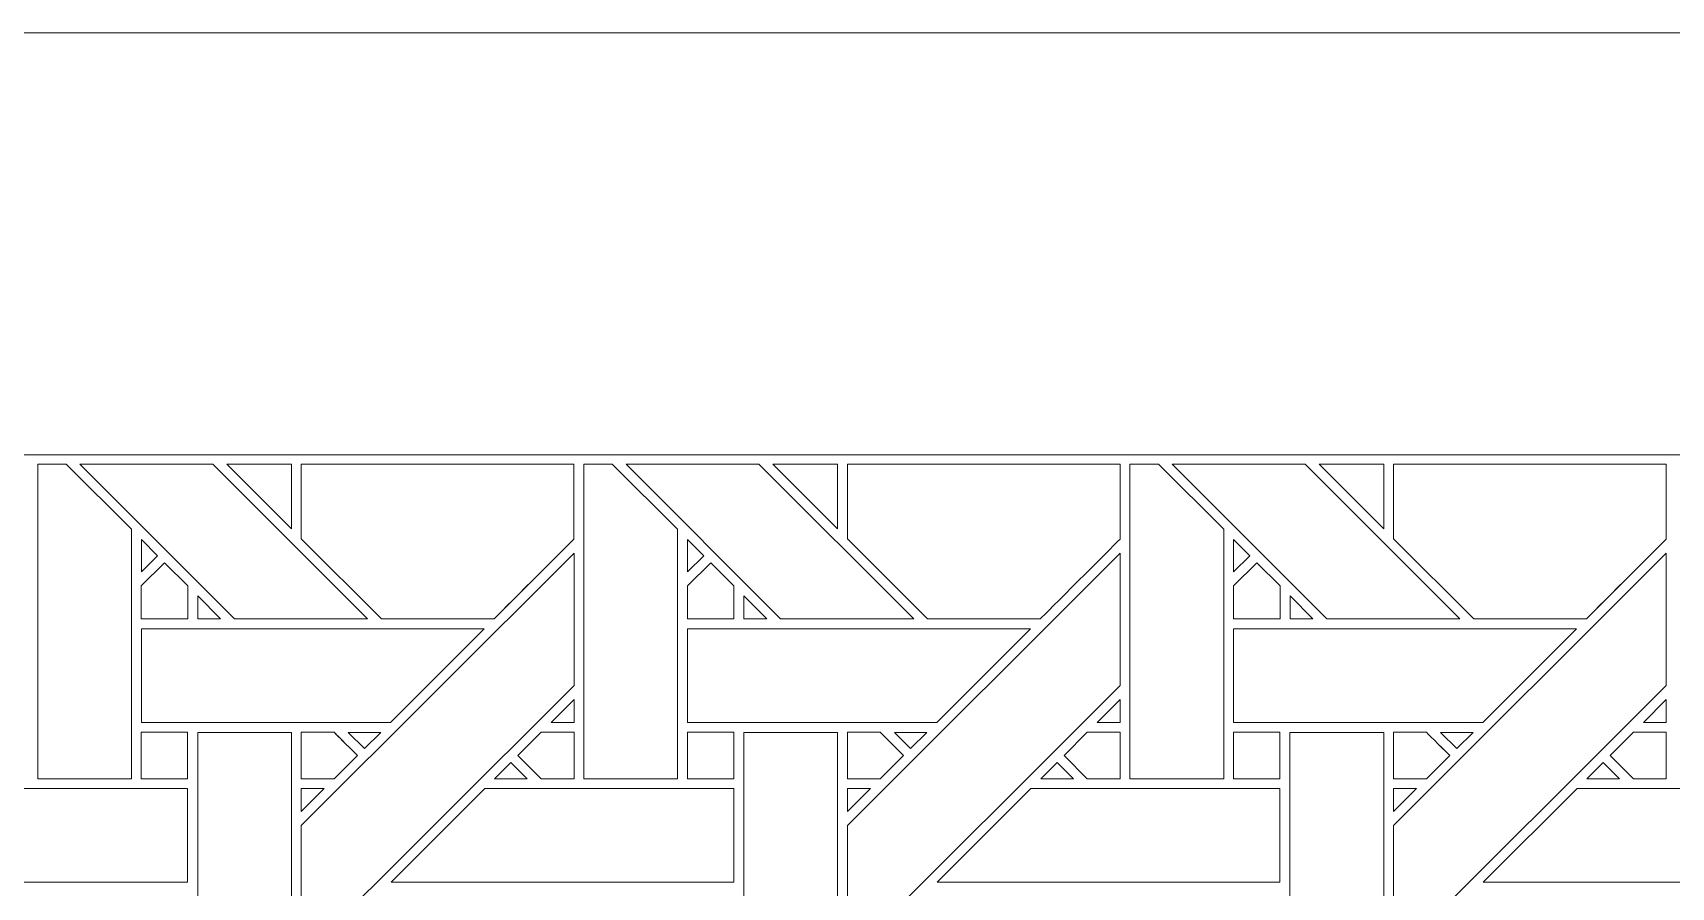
# Model space of a CAD drawing. Header units: inches. Extents: x 6.4 to 18.4, y 3.1 to 15.1.
# Drawn here: x 9.308 to 12.154, y 13.61 to 15.095 of the extents above; entities that cross this region are included whole.
import ezdxf

# ---------------------------------------------------------------- set-up
doc = ezdxf.new("R2010")
doc.units = ezdxf.units.IN
doc.header["$MEASUREMENT"] = 0
doc.layers.add('Design', color=7, linetype='Continuous', lineweight=0)

msp = doc.modelspace()

# ---------------------------------------------------------------- linework, layer by layer
at = {"layer": 'Design'}
for points, knots in [([(18.3821, 15.0948), (18.3821, 15.0948), (6.3829, 15.0948), (6.3829, 15.0948), (6.3829, 15.0948), (6.3829, 3.0948), (6.3829, 3.0948), (6.3829, 3.0948), (18.3829, 3.0948), (18.3829, 3.0948), (18.3829, 3.0948), (18.3829, 15.0948), (18.3829, 15.0948), (18.3829, 15.0948), (18.3821, 15.0948), (18.3821, 15.0948)], [0, 0, 0, 0, 1, 1, 1, 2, 2, 2, 3, 3, 3, 4, 4, 4, 5, 5, 5, 5]), ([(17.6485, 14.3611), (17.6485, 14.3611), (7.1165, 14.3611), (7.1165, 14.3611), (7.1165, 14.3611), (7.1165, 3.8284), (7.1165, 3.8284), (7.1165, 3.8284), (17.6492, 3.8284), (17.6492, 3.8284), (17.6492, 3.8284), (17.6492, 14.3611), (17.6492, 14.3611), (17.6492, 14.3611), (17.6485, 14.3611), (17.6485, 14.3611)], [0, 0, 0, 0, 1, 1, 1, 2, 2, 2, 3, 3, 3, 4, 4, 4, 5, 5, 5, 5]), ([(9.3656, 14.3448), (9.3656, 14.3448), (9.4791, 14.2317), (9.4791, 14.2317), (9.4791, 14.2317), (9.4791, 13.798), (9.4791, 13.798), (9.4791, 13.798), (9.3163, 13.798), (9.3163, 13.798), (9.3163, 13.798), (9.3163, 14.3448), (9.3163, 14.3448), (9.3163, 14.3448), (9.3656, 14.3448), (9.3656, 14.3448)], [0, 0, 0, 0, 1, 1, 1, 2, 2, 2, 3, 3, 3, 4, 4, 4, 5, 5, 5, 5]), ([(9.8892, 14.076), (9.8892, 14.076), (9.6582, 14.076), (9.6582, 14.076), (9.6582, 14.076), (9.3895, 14.3448), (9.3895, 14.3448), (9.3895, 14.3448), (9.6205, 14.3448), (9.6205, 14.3448), (9.6205, 14.3448), (9.8892, 14.076), (9.8892, 14.076)], [0, 0, 0, 0, 1, 1, 1, 2, 2, 2, 3, 3, 3, 4, 4, 4, 4]), ([(9.7571, 14.3448), (9.7571, 14.3448), (9.7571, 14.2324), (9.7571, 14.2324), (9.7571, 14.2324), (9.6448, 14.3448), (9.6448, 14.3448), (9.6448, 14.3448), (9.7571, 14.3448), (9.7571, 14.3448)], [0, 0, 0, 0, 1, 1, 1, 2, 2, 2, 3, 3, 3, 3]), ([(10.2478, 14.3448), (10.2478, 14.3448), (10.2478, 14.2148), (10.2478, 14.2148), (10.23, 14.1969), (10.1181, 14.0851), (10.1091, 14.0761), (10.1091, 14.0761), (9.9134, 14.0761), (9.9134, 14.0761), (9.9134, 14.0761), (9.7742, 14.2153), (9.7742, 14.2153), (9.7742, 14.2153), (9.7742, 14.3448), (9.7742, 14.3448), (9.7742, 14.3448), (10.2478, 14.3448), (10.2478, 14.3448)], [0, 0, 0, 0, 1, 1, 1, 2, 2, 2, 3, 3, 3, 4, 4, 4, 5, 5, 5, 6, 6, 6, 6]), ([(10.2478, 14.3448), (10.2478, 14.3448), (10.2478, 14.2148), (10.2478, 14.2148), (10.2298, 14.1966), (10.1179, 14.0849), (10.1091, 14.0761), (10.1091, 14.0761), (9.9134, 14.0761), (9.9134, 14.0761), (9.9134, 14.0761), (9.7742, 14.2153), (9.7742, 14.2153), (9.7742, 14.2153), (9.7742, 14.3448), (9.7742, 14.3448), (9.7742, 14.3448), (10.2478, 14.3448), (10.2478, 14.3448)], [0, 0, 0, 0, 1, 1, 1, 2, 2, 2, 3, 3, 3, 4, 4, 4, 5, 5, 5, 6, 6, 6, 6]), ([(10.3143, 14.3448), (10.3143, 14.3448), (10.4278, 14.2317), (10.4278, 14.2317), (10.4278, 14.2317), (10.4278, 13.798), (10.4278, 13.798), (10.4278, 13.798), (10.265, 13.798), (10.265, 13.798), (10.265, 13.798), (10.265, 14.3448), (10.265, 14.3448), (10.265, 14.3448), (10.3143, 14.3448), (10.3143, 14.3448)], [0, 0, 0, 0, 1, 1, 1, 2, 2, 2, 3, 3, 3, 4, 4, 4, 5, 5, 5, 5]), ([(10.838, 14.076), (10.838, 14.076), (10.6069, 14.076), (10.6069, 14.076), (10.6069, 14.076), (10.3383, 14.3448), (10.3383, 14.3448), (10.3383, 14.3448), (10.5692, 14.3448), (10.5692, 14.3448), (10.5692, 14.3448), (10.838, 14.076), (10.838, 14.076)], [0, 0, 0, 0, 1, 1, 1, 2, 2, 2, 3, 3, 3, 4, 4, 4, 4]), ([(10.7058, 14.3448), (10.7058, 14.3448), (10.7058, 14.2324), (10.7058, 14.2324), (10.7058, 14.2324), (10.5935, 14.3448), (10.5935, 14.3448), (10.5935, 14.3448), (10.7058, 14.3448), (10.7058, 14.3448)], [0, 0, 0, 0, 1, 1, 1, 2, 2, 2, 3, 3, 3, 3]), ([(11.1966, 14.3448), (11.1966, 14.3448), (11.1966, 14.2148), (11.1966, 14.2148), (11.1788, 14.1969), (11.0669, 14.0851), (11.0579, 14.0761), (11.0579, 14.0761), (10.8622, 14.0761), (10.8622, 14.0761), (10.8622, 14.0761), (10.7229, 14.2153), (10.7229, 14.2153), (10.7229, 14.2153), (10.7229, 14.3448), (10.7229, 14.3448), (10.7229, 14.3448), (11.1966, 14.3448), (11.1966, 14.3448)], [0, 0, 0, 0, 1, 1, 1, 2, 2, 2, 3, 3, 3, 4, 4, 4, 5, 5, 5, 6, 6, 6, 6]), ([(11.1966, 14.3448), (11.1966, 14.3448), (11.1966, 14.2148), (11.1966, 14.2148), (11.1787, 14.1968), (11.0668, 14.085), (11.0579, 14.0761), (11.0579, 14.0761), (10.8622, 14.0761), (10.8622, 14.0761), (10.8622, 14.0761), (10.7229, 14.2153), (10.7229, 14.2153), (10.7229, 14.2153), (10.7229, 14.3448), (10.7229, 14.3448), (10.7229, 14.3448), (11.1966, 14.3448), (11.1966, 14.3448)], [0, 0, 0, 0, 1, 1, 1, 2, 2, 2, 3, 3, 3, 4, 4, 4, 5, 5, 5, 6, 6, 6, 6]), ([(11.2631, 14.3448), (11.2631, 14.3448), (11.3765, 14.2317), (11.3765, 14.2317), (11.3765, 14.2317), (11.3765, 13.798), (11.3765, 13.798), (11.3765, 13.798), (11.2137, 13.798), (11.2137, 13.798), (11.2137, 13.798), (11.2137, 14.3448), (11.2137, 14.3448), (11.2137, 14.3448), (11.2631, 14.3448), (11.2631, 14.3448)], [0, 0, 0, 0, 1, 1, 1, 2, 2, 2, 3, 3, 3, 4, 4, 4, 5, 5, 5, 5]), ([(11.7867, 14.076), (11.7867, 14.076), (11.5556, 14.076), (11.5556, 14.076), (11.5556, 14.076), (11.287, 14.3448), (11.287, 14.3448), (11.287, 14.3448), (11.518, 14.3448), (11.518, 14.3448), (11.518, 14.3448), (11.7867, 14.076), (11.7867, 14.076)], [0, 0, 0, 0, 1, 1, 1, 2, 2, 2, 3, 3, 3, 4, 4, 4, 4]), ([(11.6545, 14.3448), (11.6545, 14.3448), (11.6545, 14.2324), (11.6545, 14.2324), (11.6545, 14.2324), (11.5422, 14.3448), (11.5422, 14.3448), (11.5422, 14.3448), (11.6545, 14.3448), (11.6545, 14.3448)], [0, 0, 0, 0, 1, 1, 1, 2, 2, 2, 3, 3, 3, 3]), ([(12.1453, 14.3448), (12.1453, 14.3448), (12.1453, 14.2148), (12.1453, 14.2148), (12.1275, 14.1969), (12.0156, 14.0851), (12.0066, 14.0761), (12.0066, 14.0761), (11.8109, 14.0761), (11.8109, 14.0761), (11.8109, 14.0761), (11.6717, 14.2153), (11.6717, 14.2153), (11.6717, 14.2153), (11.6717, 14.3448), (11.6717, 14.3448), (11.6717, 14.3448), (12.1453, 14.3448), (12.1453, 14.3448)], [0, 0, 0, 0, 1, 1, 1, 2, 2, 2, 3, 3, 3, 4, 4, 4, 5, 5, 5, 6, 6, 6, 6]), ([(12.1453, 14.3448), (12.1453, 14.3448), (12.1453, 14.2148), (12.1453, 14.2148), (12.1272, 14.1966), (12.0154, 14.0849), (12.0066, 14.0761), (12.0066, 14.0761), (11.8109, 14.0761), (11.8109, 14.0761), (11.8109, 14.0761), (11.6717, 14.2153), (11.6717, 14.2153), (11.6717, 14.2153), (11.6717, 14.3448), (11.6717, 14.3448), (11.6717, 14.3448), (12.1453, 14.3448), (12.1453, 14.3448)], [0, 0, 0, 0, 1, 1, 1, 2, 2, 2, 3, 3, 3, 4, 4, 4, 5, 5, 5, 6, 6, 6, 6]), ([(9.4964, 14.1575), (9.4964, 14.1575), (9.4964, 14.2142), (9.4964, 14.2142), (9.4964, 14.2142), (9.5246, 14.1857), (9.5246, 14.1857), (9.5246, 14.1857), (9.4964, 14.1575), (9.4964, 14.1575)], [0, 0, 0, 0, 1, 1, 1, 2, 2, 2, 3, 3, 3, 3]), ([(10.4451, 14.1575), (10.4451, 14.1575), (10.4451, 14.2142), (10.4451, 14.2142), (10.4451, 14.2142), (10.4733, 14.1857), (10.4733, 14.1857), (10.4733, 14.1857), (10.4451, 14.1575), (10.4451, 14.1575)], [0, 0, 0, 0, 1, 1, 1, 2, 2, 2, 3, 3, 3, 3]), ([(11.3938, 14.1575), (11.3938, 14.1575), (11.3938, 14.2142), (11.3938, 14.2142), (11.3938, 14.2142), (11.422, 14.1857), (11.422, 14.1857), (11.422, 14.1857), (11.3938, 14.1575), (11.3938, 14.1575)], [0, 0, 0, 0, 1, 1, 1, 2, 2, 2, 3, 3, 3, 3]), ([(10.2479, 13.9603), (10.2479, 13.9603), (9.7742, 13.4866), (9.7742, 13.4866), (9.7742, 13.4866), (9.7742, 13.7167), (9.7742, 13.7167), (9.7742, 13.7167), (10.2479, 14.1903), (10.2479, 14.1903), (10.2479, 14.1903), (10.2479, 13.9603), (10.2479, 13.9603)], [0, 0, 0, 0, 1, 1, 1, 2, 2, 2, 3, 3, 3, 4, 4, 4, 4]), ([(11.1966, 13.9603), (11.1966, 13.9603), (10.7229, 13.4866), (10.7229, 13.4866), (10.7229, 13.4866), (10.7229, 13.7167), (10.7229, 13.7167), (10.7229, 13.7167), (11.1966, 14.1903), (11.1966, 14.1903), (11.1966, 14.1903), (11.1966, 13.9603), (11.1966, 13.9603)], [0, 0, 0, 0, 1, 1, 1, 2, 2, 2, 3, 3, 3, 4, 4, 4, 4]), ([(12.1453, 13.9603), (12.1453, 13.9603), (11.6717, 13.4866), (11.6717, 13.4866), (11.6717, 13.4866), (11.6717, 13.7167), (11.6717, 13.7167), (11.6717, 13.7167), (12.1453, 14.1903), (12.1453, 14.1903), (12.1453, 14.1903), (12.1453, 13.9603), (12.1453, 13.9603)], [0, 0, 0, 0, 1, 1, 1, 2, 2, 2, 3, 3, 3, 4, 4, 4, 4]), ([(9.4963, 14.0759), (9.4963, 14.0759), (9.4963, 14.1332), (9.4963, 14.1332), (9.4963, 14.1332), (9.5367, 14.1735), (9.5367, 14.1735), (9.5367, 14.1735), (9.577, 14.1332), (9.577, 14.1332), (9.577, 14.1332), (9.577, 14.0759), (9.577, 14.0759), (9.577, 14.0759), (9.4963, 14.0759), (9.4963, 14.0759)], [0, 0, 0, 0, 1, 1, 1, 2, 2, 2, 3, 3, 3, 4, 4, 4, 5, 5, 5, 5]), ([(9.5367, 14.1735), (9.5367, 14.1735), (9.577, 14.1332), (9.577, 14.1332), (9.577, 14.1332), (9.577, 14.0759), (9.577, 14.0759), (9.577, 14.0759), (9.4963, 14.0759), (9.4963, 14.0759), (9.4963, 14.0759), (9.4963, 14.1332), (9.4963, 14.1332), (9.4963, 14.1332), (9.5367, 14.1735), (9.5367, 14.1735)], [0, 0, 0, 0, 1, 1, 1, 2, 2, 2, 3, 3, 3, 4, 4, 4, 5, 5, 5, 5]), ([(10.4451, 14.0759), (10.4451, 14.0759), (10.4451, 14.1332), (10.4451, 14.1332), (10.4451, 14.1332), (10.4854, 14.1735), (10.4854, 14.1735), (10.4854, 14.1735), (10.5257, 14.1332), (10.5257, 14.1332), (10.5257, 14.1332), (10.5257, 14.0759), (10.5257, 14.0759), (10.5257, 14.0759), (10.4451, 14.0759), (10.4451, 14.0759)], [0, 0, 0, 0, 1, 1, 1, 2, 2, 2, 3, 3, 3, 4, 4, 4, 5, 5, 5, 5]), ([(10.4854, 14.1735), (10.4854, 14.1735), (10.5257, 14.1332), (10.5257, 14.1332), (10.5257, 14.1332), (10.5257, 14.0759), (10.5257, 14.0759), (10.5257, 14.0759), (10.4451, 14.0759), (10.4451, 14.0759), (10.4451, 14.0759), (10.4451, 14.1332), (10.4451, 14.1332), (10.4451, 14.1332), (10.4854, 14.1735), (10.4854, 14.1735)], [0, 0, 0, 0, 1, 1, 1, 2, 2, 2, 3, 3, 3, 4, 4, 4, 5, 5, 5, 5]), ([(11.3938, 14.0759), (11.3938, 14.0759), (11.3938, 14.1332), (11.3938, 14.1332), (11.3938, 14.1332), (11.4341, 14.1735), (11.4341, 14.1735), (11.4341, 14.1735), (11.4745, 14.1332), (11.4745, 14.1332), (11.4745, 14.1332), (11.4745, 14.0759), (11.4745, 14.0759), (11.4745, 14.0759), (11.3938, 14.0759), (11.3938, 14.0759)], [0, 0, 0, 0, 1, 1, 1, 2, 2, 2, 3, 3, 3, 4, 4, 4, 5, 5, 5, 5]), ([(11.4341, 14.1735), (11.4341, 14.1735), (11.4745, 14.1332), (11.4745, 14.1332), (11.4745, 14.1332), (11.4745, 14.0759), (11.4745, 14.0759), (11.4745, 14.0759), (11.3938, 14.0759), (11.3938, 14.0759), (11.3938, 14.0759), (11.3938, 14.1332), (11.3938, 14.1332), (11.3938, 14.1332), (11.4341, 14.1735), (11.4341, 14.1735)], [0, 0, 0, 0, 1, 1, 1, 2, 2, 2, 3, 3, 3, 4, 4, 4, 5, 5, 5, 5]), ([(9.5943, 14.076), (9.5943, 14.076), (9.5943, 14.1158), (9.5943, 14.1158), (9.5943, 14.1158), (9.634, 14.076), (9.634, 14.076), (9.634, 14.076), (9.5943, 14.076), (9.5943, 14.076)], [0, 0, 0, 0, 1, 1, 1, 2, 2, 2, 3, 3, 3, 3]), ([(10.543, 14.076), (10.543, 14.076), (10.543, 14.1158), (10.543, 14.1158), (10.543, 14.1158), (10.5827, 14.076), (10.5827, 14.076), (10.5827, 14.076), (10.543, 14.076), (10.543, 14.076)], [0, 0, 0, 0, 1, 1, 1, 2, 2, 2, 3, 3, 3, 3]), ([(11.4917, 14.076), (11.4917, 14.076), (11.4917, 14.1158), (11.4917, 14.1158), (11.4917, 14.1158), (11.5314, 14.076), (11.5314, 14.076), (11.5314, 14.076), (11.4917, 14.076), (11.4917, 14.076)], [0, 0, 0, 0, 1, 1, 1, 2, 2, 2, 3, 3, 3, 3]), ([(10.0921, 14.0588), (10.0921, 14.0588), (9.9293, 13.8961), (9.9293, 13.8961), (9.9293, 13.8961), (9.4964, 13.8961), (9.4964, 13.8961), (9.4964, 13.8961), (9.4964, 14.0588), (9.4964, 14.0588), (9.4964, 14.0588), (10.0921, 14.0588), (10.0921, 14.0588)], [0, 0, 0, 0, 1, 1, 1, 2, 2, 2, 3, 3, 3, 4, 4, 4, 4]), ([(11.0408, 14.0588), (11.0408, 14.0588), (10.8781, 13.8961), (10.8781, 13.8961), (10.8781, 13.8961), (10.4451, 13.8961), (10.4451, 13.8961), (10.4451, 13.8961), (10.4451, 14.0588), (10.4451, 14.0588), (10.4451, 14.0588), (11.0408, 14.0588), (11.0408, 14.0588)], [0, 0, 0, 0, 1, 1, 1, 2, 2, 2, 3, 3, 3, 4, 4, 4, 4]), ([(11.9895, 14.0588), (11.9895, 14.0588), (11.8268, 13.8961), (11.8268, 13.8961), (11.8268, 13.8961), (11.3938, 13.8961), (11.3938, 13.8961), (11.3938, 13.8961), (11.3938, 14.0588), (11.3938, 14.0588), (11.3938, 14.0588), (11.9895, 14.0588), (11.9895, 14.0588)], [0, 0, 0, 0, 1, 1, 1, 2, 2, 2, 3, 3, 3, 4, 4, 4, 4]), ([(10.2081, 13.8961), (10.2081, 13.8961), (10.2479, 13.9359), (10.2479, 13.9359), (10.2479, 13.9359), (10.2479, 13.8961), (10.2479, 13.8961), (10.2479, 13.8961), (10.2081, 13.8961), (10.2081, 13.8961)], [0, 0, 0, 0, 1, 1, 1, 2, 2, 2, 3, 3, 3, 3]), ([(11.1568, 13.8961), (11.1568, 13.8961), (11.1966, 13.9359), (11.1966, 13.9359), (11.1966, 13.9359), (11.1966, 13.8961), (11.1966, 13.8961), (11.1966, 13.8961), (11.1568, 13.8961), (11.1568, 13.8961)], [0, 0, 0, 0, 1, 1, 1, 2, 2, 2, 3, 3, 3, 3]), ([(12.1056, 13.8961), (12.1056, 13.8961), (12.1453, 13.9359), (12.1453, 13.9359), (12.1453, 13.9359), (12.1453, 13.8961), (12.1453, 13.8961), (12.1453, 13.8961), (12.1056, 13.8961), (12.1056, 13.8961)], [0, 0, 0, 0, 1, 1, 1, 2, 2, 2, 3, 3, 3, 3]), ([(9.4963, 13.7981), (9.4963, 13.7981), (9.4963, 13.8789), (9.4963, 13.8789), (9.4963, 13.8789), (9.5766, 13.8789), (9.5766, 13.8789), (9.5766, 13.8789), (9.5766, 13.7981), (9.5766, 13.7981), (9.5766, 13.7981), (9.4963, 13.7981), (9.4963, 13.7981)], [0, 0, 0, 0, 1, 1, 1, 2, 2, 2, 3, 3, 3, 4, 4, 4, 4]), ([(9.5766, 13.8789), (9.5766, 13.8789), (9.5766, 13.7981), (9.5766, 13.7981), (9.5766, 13.7981), (9.4963, 13.7981), (9.4963, 13.7981), (9.4963, 13.7981), (9.4963, 13.8789), (9.4963, 13.8789), (9.4963, 13.8789), (9.5766, 13.8789), (9.5766, 13.8789)], [0, 0, 0, 0, 1, 1, 1, 2, 2, 2, 3, 3, 3, 4, 4, 4, 4]), ([(9.5942, 13.4466), (9.5942, 13.4466), (9.5942, 13.8788), (9.5942, 13.8788), (9.5942, 13.8788), (9.7571, 13.8788), (9.7571, 13.8788), (9.7571, 13.8788), (9.7571, 13.2837), (9.7571, 13.2837), (9.7571, 13.2837), (9.5942, 13.4466), (9.5942, 13.4466)], [0, 0, 0, 0, 1, 1, 1, 2, 2, 2, 3, 3, 3, 4, 4, 4, 4]), ([(9.7742, 13.7981), (9.7742, 13.7981), (9.7742, 13.8789), (9.7742, 13.8789), (9.7742, 13.8789), (9.8313, 13.8789), (9.8313, 13.8789), (9.8364, 13.8738), (9.8672, 13.8429), (9.8716, 13.8385), (9.8716, 13.8385), (9.8312, 13.7981), (9.8312, 13.7981), (9.8312, 13.7981), (9.7742, 13.7981), (9.7742, 13.7981)], [0, 0, 0, 0, 1, 1, 1, 2, 2, 2, 3, 3, 3, 4, 4, 4, 5, 5, 5, 5]), ([(9.8559, 13.8542), (9.8559, 13.8542), (9.8716, 13.8385), (9.8716, 13.8385), (9.8716, 13.8385), (9.8312, 13.7981), (9.8312, 13.7981), (9.8312, 13.7981), (9.7742, 13.7981), (9.7742, 13.7981), (9.7742, 13.7981), (9.7742, 13.8789), (9.7742, 13.8789), (9.7742, 13.8789), (9.8313, 13.8789), (9.8313, 13.8789), (9.8366, 13.8735), (9.8466, 13.8635), (9.8559, 13.8542)], [0, 0, 0, 0, 1, 1, 1, 2, 2, 2, 3, 3, 3, 4, 4, 4, 5, 5, 5, 6, 6, 6, 6]), ([(9.8556, 13.8788), (9.8556, 13.8788), (9.9121, 13.8788), (9.9121, 13.8788), (9.9121, 13.8788), (9.8838, 13.8506), (9.8838, 13.8506), (9.8838, 13.8506), (9.8556, 13.8788), (9.8556, 13.8788)], [0, 0, 0, 0, 1, 1, 1, 2, 2, 2, 3, 3, 3, 3]), ([(10.1907, 13.7981), (10.1907, 13.7981), (10.1504, 13.8385), (10.1504, 13.8385), (10.1504, 13.8385), (10.1908, 13.8789), (10.1908, 13.8789), (10.1908, 13.8789), (10.2479, 13.8789), (10.2479, 13.8789), (10.2479, 13.8789), (10.2479, 13.7981), (10.2479, 13.7981), (10.2479, 13.7981), (10.1907, 13.7981), (10.1907, 13.7981)], [0, 0, 0, 0, 1, 1, 1, 2, 2, 2, 3, 3, 3, 4, 4, 4, 5, 5, 5, 5]), ([(10.2479, 13.8789), (10.2479, 13.8789), (10.2479, 13.7981), (10.2479, 13.7981), (10.2479, 13.7981), (10.1907, 13.7981), (10.1907, 13.7981), (10.1907, 13.7981), (10.1504, 13.8385), (10.1504, 13.8385), (10.1504, 13.8385), (10.1908, 13.8789), (10.1908, 13.8789), (10.1908, 13.8789), (10.2479, 13.8789), (10.2479, 13.8789)], [0, 0, 0, 0, 1, 1, 1, 2, 2, 2, 3, 3, 3, 4, 4, 4, 5, 5, 5, 5]), ([(10.4451, 13.7981), (10.4451, 13.7981), (10.4451, 13.8789), (10.4451, 13.8789), (10.4451, 13.8789), (10.5253, 13.8789), (10.5253, 13.8789), (10.5253, 13.8789), (10.5253, 13.7981), (10.5253, 13.7981), (10.5253, 13.7981), (10.4451, 13.7981), (10.4451, 13.7981)], [0, 0, 0, 0, 1, 1, 1, 2, 2, 2, 3, 3, 3, 4, 4, 4, 4]), ([(10.5253, 13.8789), (10.5253, 13.8789), (10.5253, 13.7981), (10.5253, 13.7981), (10.5253, 13.7981), (10.4451, 13.7981), (10.4451, 13.7981), (10.4451, 13.7981), (10.4451, 13.8789), (10.4451, 13.8789), (10.4451, 13.8789), (10.5253, 13.8789), (10.5253, 13.8789)], [0, 0, 0, 0, 1, 1, 1, 2, 2, 2, 3, 3, 3, 4, 4, 4, 4]), ([(10.5429, 13.4466), (10.5429, 13.4466), (10.5429, 13.8788), (10.5429, 13.8788), (10.5429, 13.8788), (10.7058, 13.8788), (10.7058, 13.8788), (10.7058, 13.8788), (10.7058, 13.2837), (10.7058, 13.2837), (10.7058, 13.2837), (10.5429, 13.4466), (10.5429, 13.4466)], [0, 0, 0, 0, 1, 1, 1, 2, 2, 2, 3, 3, 3, 4, 4, 4, 4]), ([(10.7229, 13.7981), (10.7229, 13.7981), (10.7229, 13.8789), (10.7229, 13.8789), (10.7229, 13.8789), (10.78, 13.8789), (10.78, 13.8789), (10.7851, 13.8738), (10.8159, 13.8429), (10.8203, 13.8385), (10.8203, 13.8385), (10.7799, 13.7981), (10.7799, 13.7981), (10.7799, 13.7981), (10.7229, 13.7981), (10.7229, 13.7981)], [0, 0, 0, 0, 1, 1, 1, 2, 2, 2, 3, 3, 3, 4, 4, 4, 5, 5, 5, 5]), ([(10.8203, 13.8385), (10.8203, 13.8385), (10.7799, 13.7981), (10.7799, 13.7981), (10.7799, 13.7981), (10.7229, 13.7981), (10.7229, 13.7981), (10.7229, 13.7981), (10.7229, 13.8789), (10.7229, 13.8789), (10.7229, 13.8789), (10.78, 13.8789), (10.78, 13.8789), (10.7852, 13.8736), (10.816, 13.8428), (10.8203, 13.8385)], [0, 0, 0, 0, 1, 1, 1, 2, 2, 2, 3, 3, 3, 4, 4, 4, 5, 5, 5, 5]), ([(10.8044, 13.8788), (10.8044, 13.8788), (10.8608, 13.8788), (10.8608, 13.8788), (10.8608, 13.8788), (10.8325, 13.8506), (10.8325, 13.8506), (10.8325, 13.8506), (10.8044, 13.8788), (10.8044, 13.8788)], [0, 0, 0, 0, 1, 1, 1, 2, 2, 2, 3, 3, 3, 3]), ([(11.1395, 13.7981), (11.1395, 13.7981), (11.0991, 13.8385), (11.0991, 13.8385), (11.0991, 13.8385), (11.1396, 13.8789), (11.1396, 13.8789), (11.1396, 13.8789), (11.1966, 13.8789), (11.1966, 13.8789), (11.1966, 13.8789), (11.1966, 13.7981), (11.1966, 13.7981), (11.1966, 13.7981), (11.1395, 13.7981), (11.1395, 13.7981)], [0, 0, 0, 0, 1, 1, 1, 2, 2, 2, 3, 3, 3, 4, 4, 4, 5, 5, 5, 5]), ([(11.1966, 13.8789), (11.1966, 13.8789), (11.1966, 13.7981), (11.1966, 13.7981), (11.1966, 13.7981), (11.1395, 13.7981), (11.1395, 13.7981), (11.1395, 13.7981), (11.0991, 13.8385), (11.0991, 13.8385), (11.0991, 13.8385), (11.1396, 13.8789), (11.1396, 13.8789), (11.1396, 13.8789), (11.1966, 13.8789), (11.1966, 13.8789)], [0, 0, 0, 0, 1, 1, 1, 2, 2, 2, 3, 3, 3, 4, 4, 4, 5, 5, 5, 5]), ([(11.3938, 13.7981), (11.3938, 13.7981), (11.3938, 13.8789), (11.3938, 13.8789), (11.3938, 13.8789), (11.474, 13.8789), (11.474, 13.8789), (11.474, 13.8789), (11.474, 13.7981), (11.474, 13.7981), (11.474, 13.7981), (11.3938, 13.7981), (11.3938, 13.7981)], [0, 0, 0, 0, 1, 1, 1, 2, 2, 2, 3, 3, 3, 4, 4, 4, 4]), ([(11.474, 13.8789), (11.474, 13.8789), (11.474, 13.7981), (11.474, 13.7981), (11.474, 13.7981), (11.3938, 13.7981), (11.3938, 13.7981), (11.3938, 13.7981), (11.3938, 13.8789), (11.3938, 13.8789), (11.3938, 13.8789), (11.474, 13.8789), (11.474, 13.8789)], [0, 0, 0, 0, 1, 1, 1, 2, 2, 2, 3, 3, 3, 4, 4, 4, 4]), ([(11.4916, 13.4466), (11.4916, 13.4466), (11.4916, 13.8788), (11.4916, 13.8788), (11.4916, 13.8788), (11.6545, 13.8788), (11.6545, 13.8788), (11.6545, 13.8788), (11.6545, 13.2837), (11.6545, 13.2837), (11.6545, 13.2837), (11.4916, 13.4466), (11.4916, 13.4466)], [0, 0, 0, 0, 1, 1, 1, 2, 2, 2, 3, 3, 3, 4, 4, 4, 4]), ([(11.6717, 13.7981), (11.6717, 13.7981), (11.6717, 13.8789), (11.6717, 13.8789), (11.6717, 13.8789), (11.7287, 13.8789), (11.7287, 13.8789), (11.7339, 13.8738), (11.7646, 13.8429), (11.7691, 13.8385), (11.7691, 13.8385), (11.7286, 13.7981), (11.7286, 13.7981), (11.7286, 13.7981), (11.6717, 13.7981), (11.6717, 13.7981)], [0, 0, 0, 0, 1, 1, 1, 2, 2, 2, 3, 3, 3, 4, 4, 4, 5, 5, 5, 5]), ([(11.7691, 13.8385), (11.7691, 13.8385), (11.7286, 13.7981), (11.7286, 13.7981), (11.7286, 13.7981), (11.6717, 13.7981), (11.6717, 13.7981), (11.6717, 13.7981), (11.6717, 13.8789), (11.6717, 13.8789), (11.6717, 13.8789), (11.7287, 13.8789), (11.7287, 13.8789), (11.7338, 13.8738), (11.7646, 13.843), (11.7691, 13.8385)], [0, 0, 0, 0, 1, 1, 1, 2, 2, 2, 3, 3, 3, 4, 4, 4, 5, 5, 5, 5]), ([(11.7531, 13.8788), (11.7531, 13.8788), (11.8096, 13.8788), (11.8096, 13.8788), (11.8096, 13.8788), (11.7813, 13.8506), (11.7813, 13.8506), (11.7813, 13.8506), (11.7531, 13.8788), (11.7531, 13.8788)], [0, 0, 0, 0, 1, 1, 1, 2, 2, 2, 3, 3, 3, 3]), ([(12.0882, 13.7981), (12.0882, 13.7981), (12.0479, 13.8385), (12.0479, 13.8385), (12.0479, 13.8385), (12.0883, 13.8789), (12.0883, 13.8789), (12.0883, 13.8789), (12.1453, 13.8789), (12.1453, 13.8789), (12.1453, 13.8789), (12.1453, 13.7981), (12.1453, 13.7981), (12.1453, 13.7981), (12.0882, 13.7981), (12.0882, 13.7981)], [0, 0, 0, 0, 1, 1, 1, 2, 2, 2, 3, 3, 3, 4, 4, 4, 5, 5, 5, 5]), ([(12.1453, 13.8789), (12.1453, 13.8789), (12.1453, 13.7981), (12.1453, 13.7981), (12.1453, 13.7981), (12.0882, 13.7981), (12.0882, 13.7981), (12.0882, 13.7981), (12.0479, 13.8385), (12.0479, 13.8385), (12.0479, 13.8385), (12.0883, 13.8789), (12.0883, 13.8789), (12.0883, 13.8789), (12.1453, 13.8789), (12.1453, 13.8789)], [0, 0, 0, 0, 1, 1, 1, 2, 2, 2, 3, 3, 3, 4, 4, 4, 5, 5, 5, 5]), ([(10.1666, 13.798), (10.1666, 13.798), (10.11, 13.798), (10.11, 13.798), (10.11, 13.798), (10.1383, 13.8263), (10.1383, 13.8263), (10.1383, 13.8263), (10.1666, 13.798), (10.1666, 13.798)], [0, 0, 0, 0, 1, 1, 1, 2, 2, 2, 3, 3, 3, 3]), ([(11.1153, 13.798), (11.1153, 13.798), (11.0588, 13.798), (11.0588, 13.798), (11.0588, 13.798), (11.087, 13.8263), (11.087, 13.8263), (11.087, 13.8263), (11.1153, 13.798), (11.1153, 13.798)], [0, 0, 0, 0, 1, 1, 1, 2, 2, 2, 3, 3, 3, 3]), ([(12.064, 13.798), (12.064, 13.798), (12.0075, 13.798), (12.0075, 13.798), (12.0075, 13.798), (12.0358, 13.8263), (12.0358, 13.8263), (12.0358, 13.8263), (12.064, 13.798), (12.064, 13.798)], [0, 0, 0, 0, 1, 1, 1, 2, 2, 2, 3, 3, 3, 3]), ([(9.5766, 13.7809), (9.5766, 13.7809), (9.5766, 13.6181), (9.5766, 13.6181), (9.5766, 13.6181), (8.9813, 13.6181), (8.9813, 13.6181), (8.9813, 13.6181), (9.1442, 13.7809), (9.1442, 13.7809), (9.1442, 13.7809), (9.5766, 13.7809), (9.5766, 13.7809)], [0, 0, 0, 0, 1, 1, 1, 2, 2, 2, 3, 3, 3, 4, 4, 4, 4]), ([(9.814, 13.7809), (9.814, 13.7809), (9.7742, 13.7411), (9.7742, 13.7411), (9.7742, 13.7411), (9.7742, 13.7809), (9.7742, 13.7809), (9.7742, 13.7809), (9.814, 13.7809), (9.814, 13.7809)], [0, 0, 0, 0, 1, 1, 1, 2, 2, 2, 3, 3, 3, 3]), ([(10.5253, 13.7809), (10.5253, 13.7809), (10.5253, 13.6181), (10.5253, 13.6181), (10.5253, 13.6181), (9.9301, 13.6181), (9.9301, 13.6181), (9.9301, 13.6181), (10.0929, 13.7809), (10.0929, 13.7809), (10.0929, 13.7809), (10.5253, 13.7809), (10.5253, 13.7809)], [0, 0, 0, 0, 1, 1, 1, 2, 2, 2, 3, 3, 3, 4, 4, 4, 4]), ([(10.7628, 13.7809), (10.7628, 13.7809), (10.7229, 13.7411), (10.7229, 13.7411), (10.7229, 13.7411), (10.7229, 13.7809), (10.7229, 13.7809), (10.7229, 13.7809), (10.7628, 13.7809), (10.7628, 13.7809)], [0, 0, 0, 0, 1, 1, 1, 2, 2, 2, 3, 3, 3, 3]), ([(11.4741, 13.7809), (11.4741, 13.7809), (11.4741, 13.6181), (11.4741, 13.6181), (11.4741, 13.6181), (10.8788, 13.6181), (10.8788, 13.6181), (10.8788, 13.6181), (11.0416, 13.7809), (11.0416, 13.7809), (11.0416, 13.7809), (11.4741, 13.7809), (11.4741, 13.7809)], [0, 0, 0, 0, 1, 1, 1, 2, 2, 2, 3, 3, 3, 4, 4, 4, 4]), ([(11.7115, 13.7809), (11.7115, 13.7809), (11.6717, 13.7411), (11.6717, 13.7411), (11.6717, 13.7411), (11.6717, 13.7809), (11.6717, 13.7809), (11.6717, 13.7809), (11.7115, 13.7809), (11.7115, 13.7809)], [0, 0, 0, 0, 1, 1, 1, 2, 2, 2, 3, 3, 3, 3]), ([(12.4228, 13.7809), (12.4228, 13.7809), (12.4228, 13.6181), (12.4228, 13.6181), (12.4228, 13.6181), (11.8275, 13.6181), (11.8275, 13.6181), (11.8275, 13.6181), (11.9904, 13.7809), (11.9904, 13.7809), (11.9904, 13.7809), (12.4228, 13.7809), (12.4228, 13.7809)], [0, 0, 0, 0, 1, 1, 1, 2, 2, 2, 3, 3, 3, 4, 4, 4, 4])]:
    msp.add_open_spline(points, degree=3, knots=knots, dxfattribs=at)

doc.saveas('drawing.dxf')
